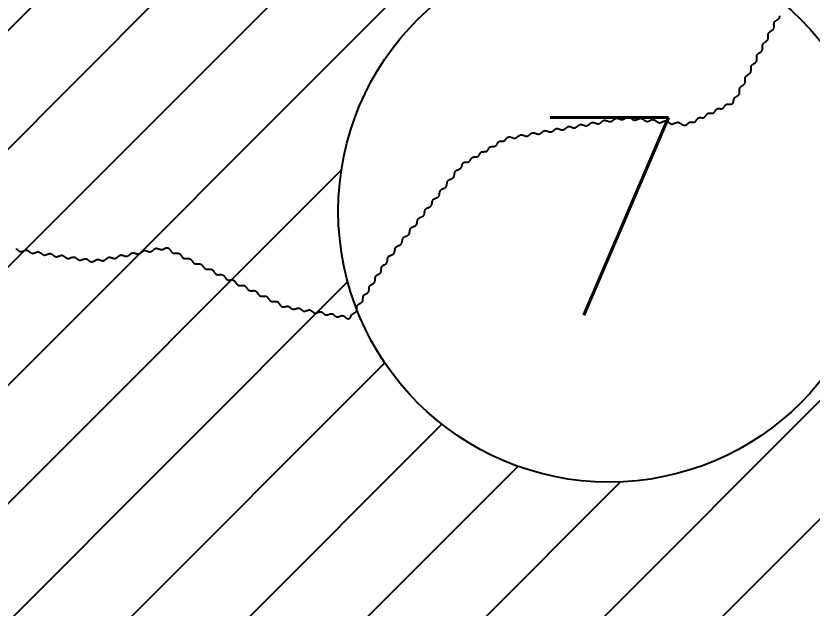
# Model space of a CAD drawing. Header units: metres. Extents: x 511708 to 512549, y 196282 to 196876.
# Drawn here: x 512397.72 to 512409.69, y 196499.74 to 196508.64 of the extents above; entities that cross this region are included whole.
import ezdxf
from ezdxf.enums import TextEntityAlignment as Align

# ---------------------------------------------------------------- set-up
doc = ezdxf.new("R2010")
doc.units = ezdxf.units.M
doc.header["$MEASUREMENT"] = 0
doc.layers.get('0').update_dxf_attribs({"linetype": 'CONTINUOUS'})
doc.styles.get("Standard").update_dxf_attribs({"font": 'Simplex.shx'})

msp = doc.modelspace()

# ---------------------------------------------------------------- hatches: boundary and pattern name
at = {"ltscale": 30}
h = msp.add_hatch(dxfattribs=at)
h.set_pattern_fill('LINE', color=2, scale=0.396, angle=45, style=0)
h.set_pattern_definition([(45, (510635.8625, 194380.4005), (-0.88904536, 0.88904536), [])])
edge = h.paths.add_edge_path(flags=16)
edge.add_arc((512406.643, 196505.707), 4.076, 0, 360)
h.paths.add_polyline_path([(512395.492, 196515.67), (512417.794, 196515.67), (512417.794, 196495.743), (512395.492, 196495.743)])

# ---------------------------------------------------------------- linework, layer by layer
at = {"color": 42, "lineweight": -3, "ltscale": 30}
msp.add_lwpolyline([(512397.714, 196505.142), (512397.719, 196505.139), (512397.724, 196505.136), (512397.729, 196505.133), (512397.735, 196505.129), (512397.74, 196505.125), (512397.745, 196505.121), (512397.75, 196505.117), (512397.755, 196505.113), (512397.76, 196505.11), (512397.765, 196505.106), (512397.771, 196505.103), (512397.776, 196505.101), (512397.781, 196505.099), (512397.787, 196505.098), (512397.792, 196505.097), (512397.798, 196505.097), (512397.804, 196505.098), (512397.81, 196505.1), (512397.816, 196505.102), (512397.822, 196505.104), (512397.828, 196505.106), (512397.834, 196505.108), (512397.84, 196505.111), (512397.846, 196505.113), (512397.852, 196505.115), (512397.857, 196505.117), (512397.863, 196505.118), (512397.869, 196505.119), (512397.875, 196505.119), (512397.88, 196505.119), (512397.886, 196505.118), (512397.891, 196505.116), (512397.897, 196505.113), (512397.902, 196505.11), (512397.907, 196505.107), (512397.912, 196505.103), (512397.917, 196505.099), (512397.922, 196505.095), (512397.927, 196505.091), (512397.932, 196505.088), (512397.938, 196505.084), (512397.943, 196505.08), (512397.948, 196505.077), (512397.953, 196505.075), (512397.959, 196505.073), (512397.964, 196505.072), (512397.97, 196505.071), (512397.975, 196505.072), (512397.981, 196505.073), (512397.987, 196505.074), (512397.993, 196505.076), (512397.999, 196505.078), (512398.005, 196505.08), (512398.011, 196505.083), (512398.017, 196505.085), (512398.023, 196505.087), (512398.029, 196505.089), (512398.035, 196505.091), (512398.041, 196505.092), (512398.047, 196505.093), (512398.052, 196505.094), (512398.058, 196505.093), (512398.063, 196505.092), (512398.069, 196505.09), (512398.074, 196505.088), (512398.079, 196505.085), (512398.084, 196505.081), (512398.09, 196505.078), (512398.095, 196505.074), (512398.1, 196505.07), (512398.105, 196505.066), (512398.11, 196505.062), (512398.115, 196505.058), (512398.12, 196505.055), (512398.125, 196505.052), (512398.131, 196505.049), (512398.136, 196505.047), (512398.142, 196505.046), (512398.147, 196505.046), (512398.153, 196505.046), (512398.159, 196505.047), (512398.165, 196505.048), (512398.171, 196505.05), (512398.177, 196505.052), (512398.182, 196505.054), (512398.189, 196505.057), (512398.195, 196505.059), (512398.201, 196505.061), (512398.206, 196505.064), (512398.212, 196505.065), (512398.218, 196505.067), (512398.224, 196505.068), (512398.23, 196505.068), (512398.235, 196505.067), (512398.241, 196505.066), (512398.246, 196505.064), (512398.252, 196505.062), (512398.257, 196505.059), (512398.262, 196505.056), (512398.267, 196505.052), (512398.272, 196505.048), (512398.277, 196505.044), (512398.282, 196505.04), (512398.287, 196505.036), (512398.293, 196505.032), (512398.298, 196505.029), (512398.303, 196505.026), (512398.308, 196505.024), (512398.314, 196505.022), (512398.319, 196505.02), (512398.325, 196505.02), (512398.33, 196505.02), (512398.336, 196505.021), (512398.342, 196505.023), (512398.348, 196505.024), (512398.354, 196505.026), (512398.36, 196505.029), (512398.366, 196505.031), (512398.372, 196505.033), (512398.378, 196505.036), (512398.384, 196505.038), (512398.39, 196505.04), (512398.396, 196505.041), (512398.402, 196505.042), (512398.407, 196505.042), (512398.413, 196505.042), (512398.418, 196505.041), (512398.424, 196505.039), (512398.429, 196505.036), (512398.434, 196505.033), (512398.439, 196505.03), (512398.445, 196505.026), (512398.45, 196505.022), (512398.455, 196505.018), (512398.46, 196505.014), (512398.465, 196505.01), (512398.47, 196505.007), (512398.475, 196505.003), (512398.48, 196505), (512398.486, 196504.998), (512398.491, 196504.996), (512398.497, 196504.995), (512398.502, 196504.994), (512398.508, 196504.995), (512398.514, 196504.995), (512398.52, 196504.997), (512398.525, 196504.999), (512398.531, 196505.001), (512398.537, 196505.003), (512398.543, 196505.005), (512398.549, 196505.008), (512398.555, 196505.01), (512398.561, 196505.012), (512398.567, 196505.014), (512398.573, 196505.015), (512398.579, 196505.016), (512398.585, 196505.016), (512398.59, 196505.016), (512398.596, 196505.015), (512398.601, 196505.013), (512398.606, 196505.01), (512398.612, 196505.007), (512398.617, 196505.004), (512398.622, 196505), (512398.627, 196504.996), (512398.632, 196504.992), (512398.637, 196504.989), (512398.642, 196504.985), (512398.648, 196504.981), (512398.653, 196504.978), (512398.658, 196504.975), (512398.663, 196504.972), (512398.669, 196504.97), (512398.674, 196504.969), (512398.68, 196504.969), (512398.685, 196504.969), (512398.691, 196504.97), (512398.697, 196504.971), (512398.703, 196504.973), (512398.709, 196504.975), (512398.715, 196504.977), (512398.721, 196504.98), (512398.727, 196504.982), (512398.733, 196504.984), (512398.739, 196504.986), (512398.745, 196504.988), (512398.751, 196504.99), (512398.756, 196504.99), (512398.762, 196504.991), (512398.768, 196504.99), (512398.773, 196504.989), (512398.779, 196504.987), (512398.784, 196504.985), (512398.789, 196504.982), (512398.794, 196504.978), (512398.799, 196504.975), (512398.805, 196504.971), (512398.81, 196504.967), (512398.815, 196504.963), (512398.82, 196504.959), (512398.825, 196504.955), (512398.83, 196504.952), (512398.835, 196504.949), (512398.841, 196504.946), (512398.846, 196504.944), (512398.852, 196504.943), (512398.857, 196504.943), (512398.863, 196504.943), (512398.869, 196504.944), (512398.874, 196504.946), (512398.88, 196504.948), (512398.886, 196504.95), (512398.891, 196504.953), (512398.897, 196504.956), (512398.902, 196504.96), (512398.908, 196504.963), (512398.913, 196504.967), (512398.918, 196504.97), (512398.923, 196504.973), (512398.929, 196504.976), (512398.934, 196504.978), (512398.939, 196504.979), (512398.945, 196504.98), (512398.951, 196504.98), (512398.957, 196504.979), (512398.963, 196504.978), (512398.969, 196504.977), (512398.975, 196504.975), (512398.981, 196504.973), (512398.987, 196504.971), (512398.993, 196504.968), (512398.999, 196504.966), (512399.005, 196504.965), (512399.011, 196504.963), (512399.017, 196504.962), (512399.023, 196504.961), (512399.029, 196504.961), (512399.034, 196504.962), (512399.04, 196504.963), (512399.045, 196504.965), (512399.05, 196504.968), (512399.055, 196504.971), (512399.061, 196504.975), (512399.066, 196504.979), (512399.07, 196504.983), (512399.075, 196504.987), (512399.08, 196504.991), (512399.085, 196504.996), (512399.09, 196505), (512399.095, 196505.003), (512399.1, 196505.006), (512399.106, 196505.009), (512399.111, 196505.011), (512399.116, 196505.013), (512399.122, 196505.013), (512399.128, 196505.013), (512399.134, 196505.013), (512399.14, 196505.011), (512399.146, 196505.01), (512399.152, 196505.008), (512399.158, 196505.006), (512399.164, 196505.004), (512399.17, 196505.002), (512399.176, 196505), (512399.182, 196504.998), (512399.188, 196504.996), (512399.194, 196504.995), (512399.2, 196504.995), (512399.206, 196504.995), (512399.211, 196504.995), (512399.217, 196504.997), (512399.222, 196504.999), (512399.227, 196505.001), (512399.232, 196505.005), (512399.238, 196505.008), (512399.243, 196505.012), (512399.247, 196505.016), (512399.252, 196505.021), (512399.257, 196505.025), (512399.262, 196505.029), (512399.267, 196505.033), (512399.272, 196505.036), (512399.277, 196505.04), (512399.283, 196505.042), (512399.288, 196505.045), (512399.293, 196505.046), (512399.299, 196505.047), (512399.305, 196505.047), (512399.311, 196505.046), (512399.317, 196505.045), (512399.323, 196505.043), (512399.329, 196505.041), (512399.335, 196505.039), (512399.341, 196505.037), (512399.347, 196505.035), (512399.353, 196505.033), (512399.359, 196505.031), (512399.365, 196505.03), (512399.371, 196505.029), (512399.377, 196505.028), (512399.383, 196505.028), (512399.388, 196505.029), (512399.394, 196505.03), (512399.399, 196505.032), (512399.404, 196505.035), (512399.409, 196505.038), (512399.415, 196505.042), (512399.42, 196505.046), (512399.424, 196505.05), (512399.429, 196505.054), (512399.434, 196505.058), (512399.439, 196505.062), (512399.444, 196505.066), (512399.449, 196505.07), (512399.454, 196505.073), (512399.46, 196505.076), (512399.465, 196505.078), (512399.47, 196505.079), (512399.476, 196505.08), (512399.482, 196505.08), (512399.488, 196505.079), (512399.494, 196505.078), (512399.5, 196505.077), (512399.506, 196505.075), (512399.512, 196505.073), (512399.518, 196505.071), (512399.524, 196505.068), (512399.53, 196505.066), (512399.536, 196505.065), (512399.542, 196505.063), (512399.548, 196505.062), (512399.554, 196505.061), (512399.56, 196505.061), (512399.565, 196505.062), (512399.571, 196505.063), (512399.576, 196505.065), (512399.581, 196505.068), (512399.586, 196505.071), (512399.592, 196505.075), (512399.597, 196505.079), (512399.601, 196505.083), (512399.606, 196505.087), (512399.611, 196505.092), (512399.616, 196505.096), (512399.621, 196505.1), (512399.626, 196505.103), (512399.631, 196505.106), (512399.637, 196505.109), (512399.642, 196505.111), (512399.647, 196505.113), (512399.653, 196505.113), (512399.659, 196505.113), (512399.665, 196505.113), (512399.671, 196505.112), (512399.677, 196505.11), (512399.683, 196505.108), (512399.689, 196505.106), (512399.695, 196505.104), (512399.701, 196505.102), (512399.707, 196505.1), (512399.713, 196505.098), (512399.719, 196505.096), (512399.725, 196505.095), (512399.731, 196505.095), (512399.737, 196505.095), (512399.742, 196505.095), (512399.748, 196505.097), (512399.753, 196505.099), (512399.758, 196505.102), (512399.763, 196505.105), (512399.769, 196505.108), (512399.774, 196505.112), (512399.778, 196505.116), (512399.783, 196505.121), (512399.788, 196505.125), (512399.793, 196505.129), (512399.798, 196505.133), (512399.803, 196505.137), (512399.808, 196505.14), (512399.814, 196505.142), (512399.819, 196505.145), (512399.824, 196505.146), (512399.83, 196505.147), (512399.836, 196505.147), (512399.842, 196505.146), (512399.848, 196505.145), (512399.854, 196505.143), (512399.86, 196505.141), (512399.866, 196505.139), (512399.872, 196505.137), (512399.878, 196505.135), (512399.884, 196505.133), (512399.89, 196505.131), (512399.896, 196505.13), (512399.902, 196505.129), (512399.908, 196505.128), (512399.914, 196505.128), (512399.919, 196505.129), (512399.925, 196505.13), (512399.93, 196505.132), (512399.935, 196505.135), (512399.941, 196505.137), (512399.946, 196505.14), (512399.951, 196505.144), (512399.957, 196505.146), (512399.963, 196505.149), (512399.968, 196505.151), (512399.974, 196505.153), (512399.98, 196505.154), (512399.987, 196505.154), (512399.992, 196505.154), (512399.998, 196505.153), (512400.004, 196505.152), (512400.009, 196505.15), (512400.014, 196505.147), (512400.019, 196505.143), (512400.023, 196505.139), (512400.027, 196505.135), (512400.031, 196505.13), (512400.035, 196505.125), (512400.039, 196505.119), (512400.042, 196505.114), (512400.046, 196505.108), (512400.05, 196505.103), (512400.054, 196505.098), (512400.058, 196505.093), (512400.062, 196505.088), (512400.066, 196505.084), (512400.071, 196505.081), (512400.076, 196505.078), (512400.081, 196505.076), (512400.087, 196505.074), (512400.093, 196505.073), (512400.099, 196505.073), (512400.105, 196505.072), (512400.111, 196505.073), (512400.118, 196505.073), (512400.125, 196505.073), (512400.131, 196505.074), (512400.138, 196505.074), (512400.144, 196505.074), (512400.15, 196505.074), (512400.156, 196505.074), (512400.162, 196505.073), (512400.168, 196505.071), (512400.173, 196505.069), (512400.178, 196505.066), (512400.183, 196505.063), (512400.187, 196505.059), (512400.191, 196505.054), (512400.195, 196505.049), (512400.199, 196505.044), (512400.203, 196505.039), (512400.207, 196505.033), (512400.21, 196505.028), (512400.214, 196505.022), (512400.218, 196505.017), (512400.222, 196505.012), (512400.226, 196505.008), (512400.23, 196505.003), (512400.235, 196505), (512400.24, 196504.997), (512400.245, 196504.995), (512400.251, 196504.993), (512400.257, 196504.992), (512400.263, 196504.992), (512400.269, 196504.992), (512400.276, 196504.992), (512400.282, 196504.992), (512400.289, 196504.993), (512400.295, 196504.993), (512400.302, 196504.994), (512400.308, 196504.994), (512400.314, 196504.994), (512400.321, 196504.993), (512400.327, 196504.992), (512400.332, 196504.991), (512400.337, 196504.988), (512400.342, 196504.986), (512400.347, 196504.982), (512400.351, 196504.978), (512400.356, 196504.973), (512400.359, 196504.968), (512400.363, 196504.963), (512400.367, 196504.958), (512400.371, 196504.952), (512400.374, 196504.947), (512400.378, 196504.942), (512400.382, 196504.936), (512400.386, 196504.931), (512400.39, 196504.927), (512400.394, 196504.923), (512400.399, 196504.919), (512400.404, 196504.916), (512400.409, 196504.914), (512400.415, 196504.913), (512400.421, 196504.912), (512400.427, 196504.911), (512400.433, 196504.911), (512400.44, 196504.911), (512400.446, 196504.912), (512400.453, 196504.912), (512400.459, 196504.913), (512400.466, 196504.913), (512400.472, 196504.913), (512400.479, 196504.913), (512400.485, 196504.912), (512400.491, 196504.911), (512400.496, 196504.91), (512400.502, 196504.908), (512400.506, 196504.905), (512400.511, 196504.901), (512400.515, 196504.897), (512400.52, 196504.893), (512400.524, 196504.888), (512400.527, 196504.883), (512400.531, 196504.877), (512400.535, 196504.872), (512400.538, 196504.866), (512400.542, 196504.861), (512400.546, 196504.856), (512400.55, 196504.851), (512400.554, 196504.846), (512400.558, 196504.842), (512400.563, 196504.839), (512400.568, 196504.836), (512400.573, 196504.834), (512400.579, 196504.832), (512400.585, 196504.831), (512400.591, 196504.831), (512400.597, 196504.831), (512400.604, 196504.831), (512400.61, 196504.831), (512400.617, 196504.832), (512400.623, 196504.832), (512400.63, 196504.832), (512400.636, 196504.832), (512400.643, 196504.832), (512400.649, 196504.832), (512400.655, 196504.831), (512400.66, 196504.829), (512400.666, 196504.827), (512400.671, 196504.824), (512400.675, 196504.821), (512400.68, 196504.817), (512400.684, 196504.812), (512400.688, 196504.807), (512400.692, 196504.802), (512400.695, 196504.797), (512400.699, 196504.791), (512400.703, 196504.786), (512400.706, 196504.78), (512400.71, 196504.775), (512400.714, 196504.77), (512400.718, 196504.766), (512400.723, 196504.762), (512400.727, 196504.758), (512400.732, 196504.755), (512400.738, 196504.753), (512400.743, 196504.752), (512400.749, 196504.751), (512400.755, 196504.75), (512400.761, 196504.75), (512400.768, 196504.75), (512400.774, 196504.75), (512400.781, 196504.751), (512400.788, 196504.751), (512400.794, 196504.752), (512400.801, 196504.752), (512400.807, 196504.752), (512400.813, 196504.751), (512400.819, 196504.75), (512400.824, 196504.749), (512400.83, 196504.747), (512400.835, 196504.744), (512400.839, 196504.74), (512400.844, 196504.736), (512400.848, 196504.732), (512400.852, 196504.727), (512400.856, 196504.721), (512400.859, 196504.716), (512400.863, 196504.711), (512400.867, 196504.705), (512400.87, 196504.7), (512400.874, 196504.695), (512400.878, 196504.69), (512400.882, 196504.685), (512400.887, 196504.681), (512400.891, 196504.678), (512400.896, 196504.675), (512400.902, 196504.672), (512400.907, 196504.671), (512400.913, 196504.67), (512400.919, 196504.669), (512400.926, 196504.669), (512400.932, 196504.67), (512400.939, 196504.67), (512400.945, 196504.67), (512400.952, 196504.671), (512400.958, 196504.671), (512400.965, 196504.671), (512400.971, 196504.671), (512400.977, 196504.671), (512400.983, 196504.67), (512400.989, 196504.668), (512400.994, 196504.666), (512400.999, 196504.663), (512401.003, 196504.66), (512401.008, 196504.655), (512401.012, 196504.651), (512401.016, 196504.646), (512401.02, 196504.641), (512401.023, 196504.635), (512401.027, 196504.63), (512401.031, 196504.624), (512401.035, 196504.619), (512401.038, 196504.614), (512401.042, 196504.609), (512401.046, 196504.604), (512401.051, 196504.6), (512401.055, 196504.597), (512401.06, 196504.594), (512401.066, 196504.592), (512401.071, 196504.59), (512401.077, 196504.589), (512401.083, 196504.589), (512401.09, 196504.589), (512401.096, 196504.589), (512401.103, 196504.589), (512401.109, 196504.59), (512401.116, 196504.59), (512401.122, 196504.59), (512401.129, 196504.591), (512401.135, 196504.59), (512401.141, 196504.59), (512401.147, 196504.589), (512401.153, 196504.587), (512401.158, 196504.585), (512401.163, 196504.582), (512401.168, 196504.579), (512401.172, 196504.575), (512401.176, 196504.57), (512401.18, 196504.565), (512401.184, 196504.56), (512401.188, 196504.555), (512401.191, 196504.549), (512401.195, 196504.544), (512401.199, 196504.539), (512401.203, 196504.533), (512401.206, 196504.528), (512401.211, 196504.524), (512401.215, 196504.52), (512401.22, 196504.516), (512401.225, 196504.513), (512401.23, 196504.511), (512401.235, 196504.51), (512401.241, 196504.509), (512401.247, 196504.508), (512401.254, 196504.508), (512401.26, 196504.508), (512401.267, 196504.509), (512401.273, 196504.509), (512401.28, 196504.509), (512401.286, 196504.51), (512401.293, 196504.51), (512401.299, 196504.51), (512401.305, 196504.509), (512401.311, 196504.508), (512401.317, 196504.507), (512401.322, 196504.505), (512401.327, 196504.502), (512401.332, 196504.498), (512401.336, 196504.494), (512401.34, 196504.49), (512401.344, 196504.485), (512401.348, 196504.48), (512401.352, 196504.474), (512401.355, 196504.469), (512401.359, 196504.463), (512401.363, 196504.458), (512401.367, 196504.453), (512401.371, 196504.448), (512401.375, 196504.443), (512401.379, 196504.439), (512401.384, 196504.436), (512401.389, 196504.433), (512401.394, 196504.431), (512401.4, 196504.429), (512401.405, 196504.428), (512401.412, 196504.428), (512401.418, 196504.428), (512401.424, 196504.428), (512401.431, 196504.428), (512401.437, 196504.428), (512401.444, 196504.429), (512401.451, 196504.429), (512401.457, 196504.429), (512401.463, 196504.429), (512401.469, 196504.429), (512401.475, 196504.428), (512401.481, 196504.426), (512401.486, 196504.424), (512401.491, 196504.421), (512401.496, 196504.418), (512401.5, 196504.414), (512401.504, 196504.409), (512401.508, 196504.404), (512401.512, 196504.399), (512401.516, 196504.394), (512401.52, 196504.388), (512401.523, 196504.383), (512401.527, 196504.377), (512401.531, 196504.372), (512401.535, 196504.367), (512401.539, 196504.363), (512401.543, 196504.359), (512401.548, 196504.355), (512401.553, 196504.352), (512401.558, 196504.35), (512401.564, 196504.348), (512401.57, 196504.348), (512401.576, 196504.347), (512401.582, 196504.347), (512401.588, 196504.347), (512401.595, 196504.347), (512401.602, 196504.348), (512401.608, 196504.348), (512401.615, 196504.349), (512401.621, 196504.349), (512401.627, 196504.349), (512401.634, 196504.348), (512401.639, 196504.347), (512401.645, 196504.346), (512401.65, 196504.343), (512401.655, 196504.341), (512401.66, 196504.337), (512401.664, 196504.333), (512401.668, 196504.328), (512401.672, 196504.324), (512401.676, 196504.318), (512401.68, 196504.313), (512401.684, 196504.307), (512401.687, 196504.302), (512401.691, 196504.297), (512401.695, 196504.291), (512401.699, 196504.287), (512401.703, 196504.282), (512401.707, 196504.278), (512401.712, 196504.274), (512401.717, 196504.272), (512401.722, 196504.269), (512401.728, 196504.268), (512401.734, 196504.267), (512401.74, 196504.267), (512401.746, 196504.267), (512401.752, 196504.267), (512401.758, 196504.268), (512401.764, 196504.269), (512401.771, 196504.271), (512401.776, 196504.272), (512401.782, 196504.274), (512401.788, 196504.275), (512401.794, 196504.276), (512401.799, 196504.276), (512401.804, 196504.277), (512401.81, 196504.276), (512401.815, 196504.275), (512401.82, 196504.273), (512401.825, 196504.27), (512401.829, 196504.268), (512401.834, 196504.264), (512401.839, 196504.261), (512401.843, 196504.257), (512401.848, 196504.253), (512401.853, 196504.249), (512401.857, 196504.245), (512401.862, 196504.242), (512401.867, 196504.239), (512401.872, 196504.236), (512401.877, 196504.233), (512401.881, 196504.231), (512401.887, 196504.23), (512401.892, 196504.23), (512401.897, 196504.23), (512401.903, 196504.23), (512401.908, 196504.232), (512401.914, 196504.233), (512401.919, 196504.235), (512401.925, 196504.237), (512401.93, 196504.239), (512401.936, 196504.241), (512401.942, 196504.243), (512401.947, 196504.245), (512401.953, 196504.246), (512401.958, 196504.247), (512401.964, 196504.248), (512401.969, 196504.248), (512401.974, 196504.248), (512401.979, 196504.247), (512401.984, 196504.245), (512401.989, 196504.242), (512401.994, 196504.239), (512401.999, 196504.236), (512402.004, 196504.232), (512402.008, 196504.229), (512402.013, 196504.225), (512402.018, 196504.221), (512402.022, 196504.217), (512402.027, 196504.214), (512402.032, 196504.21), (512402.036, 196504.208), (512402.041, 196504.205), (512402.046, 196504.203), (512402.051, 196504.202), (512402.057, 196504.201), (512402.062, 196504.202), (512402.067, 196504.202), (512402.073, 196504.203), (512402.078, 196504.205), (512402.084, 196504.207), (512402.09, 196504.209), (512402.095, 196504.211), (512402.101, 196504.213), (512402.107, 196504.215), (512402.112, 196504.217), (512402.118, 196504.218), (512402.123, 196504.219), (512402.129, 196504.22), (512402.134, 196504.22), (512402.139, 196504.22), (512402.144, 196504.218), (512402.149, 196504.216), (512402.154, 196504.214), (512402.159, 196504.211), (512402.164, 196504.208), (512402.168, 196504.204), (512402.173, 196504.2), (512402.178, 196504.197), (512402.182, 196504.193), (512402.187, 196504.189), (512402.192, 196504.186), (512402.196, 196504.182), (512402.201, 196504.179), (512402.206, 196504.177), (512402.211, 196504.175), (512402.216, 196504.174), (512402.221, 196504.173), (512402.227, 196504.173), (512402.232, 196504.174), (512402.238, 196504.175), (512402.243, 196504.177), (512402.249, 196504.178), (512402.254, 196504.18), (512402.26, 196504.183), (512402.266, 196504.185), (512402.271, 196504.187), (512402.277, 196504.188), (512402.283, 196504.19), (512402.288, 196504.191), (512402.293, 196504.192), (512402.299, 196504.192), (512402.304, 196504.191), (512402.309, 196504.19), (512402.314, 196504.188), (512402.319, 196504.186), (512402.324, 196504.183), (512402.329, 196504.18), (512402.333, 196504.176), (512402.338, 196504.172), (512402.343, 196504.168), (512402.347, 196504.165), (512402.352, 196504.161), (512402.357, 196504.157), (512402.361, 196504.154), (512402.366, 196504.151), (512402.371, 196504.149), (512402.376, 196504.147), (512402.381, 196504.146), (512402.386, 196504.145), (512402.392, 196504.145), (512402.397, 196504.146), (512402.402, 196504.147), (512402.408, 196504.148), (512402.414, 196504.15), (512402.419, 196504.152), (512402.425, 196504.154), (512402.431, 196504.156), (512402.436, 196504.158), (512402.442, 196504.16), (512402.447, 196504.162), (512402.453, 196504.163), (512402.458, 196504.164), (512402.464, 196504.164), (512402.469, 196504.163), (512402.474, 196504.162), (512402.479, 196504.16), (512402.484, 196504.158), (512402.489, 196504.155), (512402.493, 196504.151), (512402.498, 196504.148), (512402.503, 196504.144), (512402.507, 196504.14), (512402.512, 196504.136), (512402.517, 196504.133), (512402.521, 196504.129), (512402.526, 196504.126), (512402.531, 196504.123), (512402.536, 196504.12), (512402.541, 196504.119), (512402.546, 196504.117), (512402.551, 196504.117), (512402.556, 196504.117), (512402.562, 196504.118), (512402.567, 196504.119), (512402.573, 196504.12), (512402.578, 196504.122), (512402.584, 196504.124), (512402.59, 196504.126), (512402.595, 196504.128), (512402.601, 196504.13), (512402.607, 196504.132), (512402.612, 196504.134), (512402.618, 196504.135), (512402.623, 196504.135), (512402.628, 196504.135), (512402.634, 196504.135), (512402.639, 196504.134), (512402.644, 196504.132), (512402.649, 196504.129), (512402.653, 196504.126), (512402.658, 196504.123), (512402.663, 196504.12), (512402.667, 196504.116), (512402.672, 196504.112), (512402.677, 196504.108), (512402.681, 196504.104), (512402.686, 196504.101), (512402.691, 196504.098), (512402.696, 196504.095), (512402.701, 196504.092), (512402.706, 196504.09), (512402.711, 196504.089), (512402.716, 196504.089), (512402.721, 196504.089), (512402.726, 196504.09), (512402.731, 196504.091), (512402.736, 196504.093), (512402.74, 196504.096), (512402.744, 196504.1), (512402.747, 196504.103), (512402.75, 196504.108), (512402.752, 196504.113), (512402.754, 196504.118), (512402.755, 196504.123), (512402.757, 196504.128), (512402.759, 196504.133), (512402.761, 196504.138), (512402.763, 196504.143), (512402.767, 196504.148), (512402.77, 196504.152), (512402.775, 196504.155), (512402.779, 196504.159), (512402.784, 196504.162), (512402.79, 196504.165), (512402.795, 196504.168), (512402.8, 196504.171), (512402.806, 196504.174), (512402.811, 196504.177), (512402.817, 196504.18), (512402.822, 196504.183), (512402.826, 196504.186), (512402.83, 196504.19), (512402.834, 196504.194), (512402.837, 196504.198), (512402.84, 196504.203), (512402.842, 196504.208), (512402.843, 196504.214), (512402.845, 196504.219), (512402.845, 196504.225), (512402.846, 196504.231), (512402.846, 196504.237), (512402.846, 196504.244), (512402.847, 196504.25), (512402.847, 196504.256), (512402.847, 196504.262), (512402.848, 196504.268), (512402.849, 196504.274), (512402.851, 196504.279), (512402.853, 196504.284), (512402.855, 196504.289), (512402.858, 196504.293), (512402.862, 196504.297), (512402.866, 196504.301), (512402.871, 196504.304), (512402.876, 196504.308), (512402.881, 196504.311), (512402.887, 196504.314), (512402.892, 196504.317), (512402.898, 196504.319), (512402.903, 196504.322), (512402.908, 196504.325), (512402.913, 196504.329), (512402.918, 196504.332), (512402.922, 196504.336), (512402.926, 196504.34), (512402.929, 196504.344), (512402.932, 196504.349), (512402.934, 196504.354), (512402.935, 196504.359), (512402.936, 196504.365), (512402.937, 196504.371), (512402.938, 196504.377), (512402.938, 196504.383), (512402.938, 196504.389), (512402.938, 196504.396), (512402.939, 196504.402), (512402.939, 196504.408), (512402.94, 196504.414), (512402.941, 196504.419), (512402.943, 196504.425), (512402.945, 196504.43), (512402.947, 196504.435), (512402.95, 196504.439), (512402.954, 196504.443), (512402.958, 196504.447), (512402.963, 196504.45), (512402.968, 196504.453), (512402.973, 196504.456), (512402.979, 196504.459), (512402.984, 196504.462), (512402.99, 196504.465), (512402.995, 196504.468), (512403, 196504.471), (512403.005, 196504.474), (512403.01, 196504.478), (512403.014, 196504.482), (512403.018, 196504.486), (512403.021, 196504.49), (512403.024, 196504.495), (512403.026, 196504.5), (512403.027, 196504.505), (512403.028, 196504.511), (512403.029, 196504.517), (512403.029, 196504.523), (512403.03, 196504.529), (512403.03, 196504.535), (512403.03, 196504.541), (512403.031, 196504.548), (512403.031, 196504.554), (512403.032, 196504.559), (512403.033, 196504.565), (512403.034, 196504.571), (512403.036, 196504.576), (512403.039, 196504.58), (512403.042, 196504.585), (512403.046, 196504.589), (512403.05, 196504.592), (512403.055, 196504.596), (512403.06, 196504.599), (512403.065, 196504.602), (512403.07, 196504.605), (512403.076, 196504.608), (512403.081, 196504.611), (512403.087, 196504.614), (512403.092, 196504.617), (512403.097, 196504.62), (512403.102, 196504.624), (512403.106, 196504.627), (512403.11, 196504.631), (512403.113, 196504.636), (512403.115, 196504.64), (512403.117, 196504.646), (512403.119, 196504.651), (512403.12, 196504.657), (512403.121, 196504.663), (512403.121, 196504.669), (512403.122, 196504.675), (512403.122, 196504.681), (512403.122, 196504.687), (512403.122, 196504.693), (512403.123, 196504.699), (512403.124, 196504.705), (512403.125, 196504.711), (512403.126, 196504.716), (512403.128, 196504.721), (512403.131, 196504.726), (512403.134, 196504.731), (512403.138, 196504.735), (512403.142, 196504.738), (512403.147, 196504.742), (512403.152, 196504.745), (512403.157, 196504.748), (512403.162, 196504.751), (512403.168, 196504.754), (512403.173, 196504.757), (512403.179, 196504.76), (512403.184, 196504.763), (512403.189, 196504.766), (512403.194, 196504.769), (512403.198, 196504.773), (512403.202, 196504.777), (512403.205, 196504.781), (512403.207, 196504.786), (512403.209, 196504.791), (512403.211, 196504.797), (512403.212, 196504.802), (512403.213, 196504.808), (512403.213, 196504.814), (512403.213, 196504.82), (512403.214, 196504.827), (512403.214, 196504.833), (512403.214, 196504.839), (512403.215, 196504.845), (512403.215, 196504.851), (512403.217, 196504.857), (512403.218, 196504.862), (512403.22, 196504.867), (512403.223, 196504.872), (512403.226, 196504.876), (512403.23, 196504.88), (512403.234, 196504.884), (512403.238, 196504.887), (512403.243, 196504.891), (512403.249, 196504.894), (512403.254, 196504.897), (512403.26, 196504.9), (512403.265, 196504.902), (512403.27, 196504.905), (512403.276, 196504.908), (512403.281, 196504.912), (512403.285, 196504.915), (512403.29, 196504.919), (512403.293, 196504.923), (512403.297, 196504.927), (512403.299, 196504.932), (512403.301, 196504.937), (512403.303, 196504.942), (512403.304, 196504.948), (512403.305, 196504.954), (512403.305, 196504.96), (512403.306, 196504.966), (512403.306, 196504.973), (512403.307, 196504.979), (512403.308, 196504.985), (512403.309, 196504.992), (512403.31, 196504.998), (512403.312, 196505.004), (512403.314, 196505.009), (512403.317, 196505.014), (512403.32, 196505.019), (512403.324, 196505.023), (512403.328, 196505.027), (512403.333, 196505.03), (512403.338, 196505.033), (512403.344, 196505.036), (512403.349, 196505.039), (512403.355, 196505.041), (512403.362, 196505.044), (512403.368, 196505.046), (512403.374, 196505.049), (512403.379, 196505.052), (512403.385, 196505.054), (512403.39, 196505.057), (512403.395, 196505.061), (512403.4, 196505.065), (512403.403, 196505.069), (512403.407, 196505.074), (512403.409, 196505.079), (512403.411, 196505.084), (512403.413, 196505.09), (512403.414, 196505.096), (512403.416, 196505.103), (512403.417, 196505.109), (512403.418, 196505.115), (512403.419, 196505.122), (512403.42, 196505.128), (512403.421, 196505.135), (512403.422, 196505.141), (512403.424, 196505.147), (512403.426, 196505.152), (512403.429, 196505.157), (512403.432, 196505.162), (512403.436, 196505.166), (512403.44, 196505.17), (512403.445, 196505.173), (512403.45, 196505.176), (512403.456, 196505.179), (512403.462, 196505.182), (512403.468, 196505.184), (512403.474, 196505.187), (512403.48, 196505.189), (512403.486, 196505.192), (512403.492, 196505.195), (512403.497, 196505.197), (512403.502, 196505.2), (512403.507, 196505.204), (512403.512, 196505.208), (512403.515, 196505.212), (512403.519, 196505.217), (512403.521, 196505.222), (512403.523, 196505.227), (512403.525, 196505.233), (512403.527, 196505.239), (512403.528, 196505.245), (512403.529, 196505.252), (512403.53, 196505.258), (512403.531, 196505.265), (512403.532, 196505.271), (512403.533, 196505.278), (512403.534, 196505.284), (512403.536, 196505.29), (512403.538, 196505.295), (512403.541, 196505.3), (512403.544, 196505.305), (512403.548, 196505.309), (512403.552, 196505.313), (512403.557, 196505.316), (512403.562, 196505.319), (512403.568, 196505.322), (512403.574, 196505.325), (512403.58, 196505.327), (512403.586, 196505.33), (512403.592, 196505.332), (512403.598, 196505.335), (512403.604, 196505.337), (512403.609, 196505.34), (512403.615, 196505.343), (512403.619, 196505.347), (512403.624, 196505.351), (512403.628, 196505.355), (512403.631, 196505.36), (512403.633, 196505.365), (512403.636, 196505.37), (512403.637, 196505.376), (512403.639, 196505.382), (512403.64, 196505.388), (512403.641, 196505.395), (512403.642, 196505.401), (512403.643, 196505.408), (512403.644, 196505.414), (512403.645, 196505.421), (512403.646, 196505.427), (512403.648, 196505.432), (512403.65, 196505.438), (512403.653, 196505.443), (512403.656, 196505.448), (512403.66, 196505.452), (512403.664, 196505.456), (512403.669, 196505.459), (512403.675, 196505.462), (512403.68, 196505.465), (512403.686, 196505.468), (512403.692, 196505.47), (512403.698, 196505.473), (512403.704, 196505.475), (512403.71, 196505.478), (512403.716, 196505.48), (512403.721, 196505.483), (512403.727, 196505.486), (512403.732, 196505.49), (512403.736, 196505.494), (512403.74, 196505.498), (512403.743, 196505.502), (512403.746, 196505.508), (512403.748, 196505.513), (512403.75, 196505.519), (512403.751, 196505.525), (512403.752, 196505.531), (512403.753, 196505.538), (512403.754, 196505.544), (512403.755, 196505.551), (512403.756, 196505.557), (512403.757, 196505.563), (512403.759, 196505.57), (512403.76, 196505.575), (512403.763, 196505.581), (512403.765, 196505.586), (512403.768, 196505.591), (512403.772, 196505.595), (512403.777, 196505.599), (512403.781, 196505.602), (512403.787, 196505.605), (512403.792, 196505.608), (512403.798, 196505.611), (512403.804, 196505.613), (512403.81, 196505.616), (512403.816, 196505.618), (512403.822, 196505.621), (512403.828, 196505.623), (512403.834, 196505.626), (512403.839, 196505.629), (512403.844, 196505.633), (512403.848, 196505.637), (512403.852, 196505.641), (512403.855, 196505.645), (512403.858, 196505.651), (512403.86, 196505.656), (512403.862, 196505.662), (512403.863, 196505.668), (512403.864, 196505.674), (512403.865, 196505.681), (512403.866, 196505.687), (512403.867, 196505.694), (512403.868, 196505.7), (512403.869, 196505.706), (512403.871, 196505.713), (512403.873, 196505.718), (512403.875, 196505.724), (512403.877, 196505.729), (512403.88, 196505.734), (512403.884, 196505.738), (512403.889, 196505.742), (512403.894, 196505.745), (512403.899, 196505.748), (512403.904, 196505.751), (512403.91, 196505.754), (512403.916, 196505.756), (512403.922, 196505.759), (512403.928, 196505.761), (512403.934, 196505.764), (512403.94, 196505.766), (512403.946, 196505.769), (512403.951, 196505.772), (512403.956, 196505.776), (512403.96, 196505.779), (512403.964, 196505.784), (512403.967, 196505.788), (512403.97, 196505.794), (512403.972, 196505.799), (512403.974, 196505.805), (512403.975, 196505.811), (512403.976, 196505.817), (512403.977, 196505.824), (512403.978, 196505.83), (512403.979, 196505.837), (512403.98, 196505.843), (512403.981, 196505.849), (512403.983, 196505.856), (512403.985, 196505.861), (512403.987, 196505.867), (512403.989, 196505.872), (512403.993, 196505.877), (512403.996, 196505.881), (512404.001, 196505.885), (512404.006, 196505.888), (512404.011, 196505.891), (512404.017, 196505.894), (512404.022, 196505.897), (512404.028, 196505.899), (512404.034, 196505.902), (512404.041, 196505.904), (512404.046, 196505.907), (512404.052, 196505.909), (512404.058, 196505.912), (512404.063, 196505.915), (512404.068, 196505.919), (512404.072, 196505.922), (512404.076, 196505.927), (512404.079, 196505.931), (512404.082, 196505.937), (512404.084, 196505.942), (512404.086, 196505.948), (512404.087, 196505.954), (512404.089, 196505.96), (512404.09, 196505.967), (512404.091, 196505.973), (512404.091, 196505.98), (512404.092, 196505.986), (512404.094, 196505.992), (512404.095, 196505.998), (512404.097, 196506.004), (512404.099, 196506.01), (512404.102, 196506.015), (512404.105, 196506.02), (512404.109, 196506.024), (512404.113, 196506.028), (512404.118, 196506.031), (512404.123, 196506.034), (512404.129, 196506.037), (512404.135, 196506.04), (512404.141, 196506.042), (512404.147, 196506.045), (512404.153, 196506.047), (512404.159, 196506.05), (512404.164, 196506.052), (512404.17, 196506.055), (512404.175, 196506.058), (512404.18, 196506.062), (512404.185, 196506.065), (512404.188, 196506.07), (512404.192, 196506.074), (512404.194, 196506.079), (512404.196, 196506.085), (512404.198, 196506.091), (512404.2, 196506.097), (512404.201, 196506.103), (512404.202, 196506.11), (512404.203, 196506.116), (512404.204, 196506.123), (512404.205, 196506.129), (512404.206, 196506.135), (512404.207, 196506.141), (512404.209, 196506.147), (512404.211, 196506.153), (512404.214, 196506.158), (512404.217, 196506.163), (512404.221, 196506.167), (512404.225, 196506.171), (512404.23, 196506.174), (512404.235, 196506.177), (512404.241, 196506.18), (512404.247, 196506.183), (512404.253, 196506.185), (512404.259, 196506.188), (512404.265, 196506.19), (512404.271, 196506.193), (512404.277, 196506.195), (512404.282, 196506.198), (512404.287, 196506.201), (512404.292, 196506.205), (512404.297, 196506.208), (512404.301, 196506.213), (512404.304, 196506.217), (512404.306, 196506.222), (512404.308, 196506.228), (512404.31, 196506.234), (512404.312, 196506.24), (512404.313, 196506.246), (512404.314, 196506.253), (512404.315, 196506.259), (512404.316, 196506.266), (512404.317, 196506.272), (512404.318, 196506.278), (512404.319, 196506.284), (512404.321, 196506.29), (512404.323, 196506.296), (512404.326, 196506.301), (512404.329, 196506.306), (512404.333, 196506.31), (512404.337, 196506.314), (512404.342, 196506.317), (512404.347, 196506.32), (512404.353, 196506.323), (512404.359, 196506.326), (512404.365, 196506.328), (512404.371, 196506.331), (512404.377, 196506.333), (512404.383, 196506.336), (512404.389, 196506.338), (512404.394, 196506.341), (512404.4, 196506.344), (512404.404, 196506.348), (512404.409, 196506.351), (512404.413, 196506.356), (512404.416, 196506.36), (512404.419, 196506.365), (512404.421, 196506.371), (512404.423, 196506.377), (512404.424, 196506.382), (512404.426, 196506.388), (512404.428, 196506.394), (512404.429, 196506.4), (512404.431, 196506.405), (512404.433, 196506.411), (512404.436, 196506.416), (512404.439, 196506.42), (512404.442, 196506.425), (512404.445, 196506.429), (512404.449, 196506.432), (512404.453, 196506.435), (512404.457, 196506.437), (512404.461, 196506.438), (512404.466, 196506.44), (512404.472, 196506.44), (512404.477, 196506.441), (512404.482, 196506.441), (512404.488, 196506.442), (512404.493, 196506.442), (512404.499, 196506.442), (512404.504, 196506.442), (512404.51, 196506.442), (512404.515, 196506.443), (512404.52, 196506.444), (512404.525, 196506.445), (512404.53, 196506.446), (512404.534, 196506.449), (512404.538, 196506.451), (512404.542, 196506.455), (512404.545, 196506.458), (512404.548, 196506.462), (512404.551, 196506.467), (512404.554, 196506.471), (512404.557, 196506.476), (512404.56, 196506.481), (512404.562, 196506.486), (512404.565, 196506.491), (512404.568, 196506.495), (512404.571, 196506.5), (512404.574, 196506.504), (512404.578, 196506.508), (512404.581, 196506.511), (512404.585, 196506.514), (512404.59, 196506.516), (512404.594, 196506.517), (512404.599, 196506.519), (512404.604, 196506.519), (512404.61, 196506.52), (512404.615, 196506.52), (512404.621, 196506.52), (512404.626, 196506.521), (512404.632, 196506.521), (512404.637, 196506.521), (512404.643, 196506.521), (512404.648, 196506.522), (512404.653, 196506.522), (512404.658, 196506.524), (512404.663, 196506.525), (512404.667, 196506.528), (512404.671, 196506.53), (512404.675, 196506.534), (512404.678, 196506.537), (512404.681, 196506.541), (512404.684, 196506.546), (512404.687, 196506.55), (512404.69, 196506.555), (512404.693, 196506.56), (512404.695, 196506.565), (512404.698, 196506.57), (512404.701, 196506.574), (512404.704, 196506.579), (512404.707, 196506.583), (512404.71, 196506.587), (512404.714, 196506.59), (512404.718, 196506.593), (512404.722, 196506.595), (512404.727, 196506.596), (512404.732, 196506.598), (512404.737, 196506.598), (512404.742, 196506.599), (512404.748, 196506.599), (512404.753, 196506.599), (512404.759, 196506.6), (512404.764, 196506.6), (512404.77, 196506.6), (512404.775, 196506.6), (512404.781, 196506.601), (512404.786, 196506.601), (512404.791, 196506.603), (512404.795, 196506.604), (512404.8, 196506.607), (512404.804, 196506.609), (512404.807, 196506.613), (512404.811, 196506.616), (512404.814, 196506.62), (512404.817, 196506.625), (512404.82, 196506.629), (512404.823, 196506.634), (512404.825, 196506.639), (512404.828, 196506.644), (512404.831, 196506.649), (512404.834, 196506.653), (512404.837, 196506.658), (512404.84, 196506.662), (512404.843, 196506.666), (512404.847, 196506.669), (512404.851, 196506.672), (512404.855, 196506.674), (512404.86, 196506.675), (512404.865, 196506.677), (512404.87, 196506.677), (512404.875, 196506.678), (512404.881, 196506.678), (512404.886, 196506.678), (512404.892, 196506.679), (512404.897, 196506.679), (512404.903, 196506.679), (512404.908, 196506.679), (512404.914, 196506.68), (512404.919, 196506.68), (512404.924, 196506.682), (512404.928, 196506.683), (512404.933, 196506.686), (512404.936, 196506.688), (512404.94, 196506.692), (512404.944, 196506.695), (512404.947, 196506.699), (512404.95, 196506.704), (512404.953, 196506.708), (512404.955, 196506.713), (512404.958, 196506.718), (512404.961, 196506.723), (512404.964, 196506.728), (512404.966, 196506.732), (512404.969, 196506.737), (512404.973, 196506.741), (512404.976, 196506.745), (512404.98, 196506.748), (512404.984, 196506.751), (512404.988, 196506.753), (512404.993, 196506.754), (512404.998, 196506.756), (512405.003, 196506.756), (512405.008, 196506.757), (512405.013, 196506.757), (512405.019, 196506.757), (512405.025, 196506.758), (512405.03, 196506.758), (512405.036, 196506.758), (512405.041, 196506.758), (512405.046, 196506.759), (512405.051, 196506.759), (512405.056, 196506.761), (512405.061, 196506.762), (512405.065, 196506.765), (512405.069, 196506.767), (512405.073, 196506.771), (512405.077, 196506.774), (512405.08, 196506.778), (512405.083, 196506.783), (512405.087, 196506.787), (512405.09, 196506.792), (512405.094, 196506.796), (512405.098, 196506.801), (512405.102, 196506.805), (512405.107, 196506.809), (512405.112, 196506.813), (512405.117, 196506.816), (512405.122, 196506.819), (512405.127, 196506.821), (512405.133, 196506.822), (512405.138, 196506.823), (512405.144, 196506.823), (512405.15, 196506.822), (512405.156, 196506.821), (512405.162, 196506.819), (512405.168, 196506.817), (512405.174, 196506.815), (512405.181, 196506.813), (512405.187, 196506.81), (512405.193, 196506.808), (512405.199, 196506.806), (512405.205, 196506.805), (512405.211, 196506.803), (512405.217, 196506.803), (512405.223, 196506.802), (512405.228, 196506.803), (512405.234, 196506.804), (512405.239, 196506.806), (512405.245, 196506.809), (512405.25, 196506.812), (512405.255, 196506.816), (512405.26, 196506.82), (512405.265, 196506.824), (512405.27, 196506.828), (512405.275, 196506.832), (512405.28, 196506.836), (512405.286, 196506.84), (512405.291, 196506.844), (512405.296, 196506.847), (512405.301, 196506.85), (512405.307, 196506.852), (512405.312, 196506.853), (512405.318, 196506.854), (512405.324, 196506.854), (512405.33, 196506.853), (512405.336, 196506.852), (512405.342, 196506.85), (512405.348, 196506.848), (512405.354, 196506.846), (512405.36, 196506.844), (512405.366, 196506.841), (512405.372, 196506.839), (512405.378, 196506.837), (512405.384, 196506.836), (512405.39, 196506.834), (512405.396, 196506.834), (512405.402, 196506.833), (512405.408, 196506.834), (512405.413, 196506.835), (512405.419, 196506.837), (512405.424, 196506.84), (512405.429, 196506.843), (512405.435, 196506.847), (512405.44, 196506.851), (512405.445, 196506.855), (512405.45, 196506.859), (512405.455, 196506.863), (512405.46, 196506.867), (512405.465, 196506.871), (512405.47, 196506.875), (512405.475, 196506.878), (512405.481, 196506.881), (512405.486, 196506.883), (512405.492, 196506.884), (512405.497, 196506.885), (512405.503, 196506.885), (512405.509, 196506.884), (512405.515, 196506.883), (512405.521, 196506.881), (512405.527, 196506.879), (512405.533, 196506.877), (512405.539, 196506.875), (512405.546, 196506.872), (512405.552, 196506.87), (512405.558, 196506.868), (512405.564, 196506.867), (512405.57, 196506.865), (512405.576, 196506.865), (512405.582, 196506.865), (512405.587, 196506.865), (512405.593, 196506.866), (512405.598, 196506.869), (512405.604, 196506.871), (512405.609, 196506.874), (512405.614, 196506.878), (512405.619, 196506.882), (512405.624, 196506.886), (512405.629, 196506.89), (512405.634, 196506.894), (512405.639, 196506.898), (512405.644, 196506.902), (512405.649, 196506.906), (512405.655, 196506.909), (512405.66, 196506.912), (512405.665, 196506.914), (512405.671, 196506.915), (512405.677, 196506.916), (512405.682, 196506.916), (512405.688, 196506.915), (512405.694, 196506.914), (512405.7, 196506.912), (512405.707, 196506.91), (512405.713, 196506.908), (512405.719, 196506.906), (512405.725, 196506.903), (512405.731, 196506.901), (512405.737, 196506.899), (512405.743, 196506.898), (512405.749, 196506.896), (512405.755, 196506.896), (512405.761, 196506.896), (512405.767, 196506.896), (512405.772, 196506.897), (512405.778, 196506.9), (512405.783, 196506.902), (512405.788, 196506.905), (512405.793, 196506.909), (512405.798, 196506.913), (512405.803, 196506.917), (512405.809, 196506.921), (512405.814, 196506.925), (512405.819, 196506.929), (512405.824, 196506.933), (512405.829, 196506.937), (512405.834, 196506.94), (512405.839, 196506.943), (512405.845, 196506.945), (512405.85, 196506.946), (512405.856, 196506.947), (512405.862, 196506.947), (512405.868, 196506.946), (512405.874, 196506.945), (512405.88, 196506.943), (512405.886, 196506.941), (512405.892, 196506.939), (512405.898, 196506.937), (512405.904, 196506.934), (512405.911, 196506.932), (512405.917, 196506.93), (512405.923, 196506.929), (512405.929, 196506.927), (512405.935, 196506.927), (512405.94, 196506.927), (512405.946, 196506.927), (512405.952, 196506.929), (512405.957, 196506.931), (512405.962, 196506.933), (512405.968, 196506.936), (512405.973, 196506.94), (512405.978, 196506.944), (512405.983, 196506.948), (512405.988, 196506.952), (512405.993, 196506.956), (512405.998, 196506.96), (512406.003, 196506.964), (512406.008, 196506.968), (512406.014, 196506.971), (512406.019, 196506.974), (512406.024, 196506.976), (512406.03, 196506.977), (512406.035, 196506.978), (512406.041, 196506.978), (512406.047, 196506.977), (512406.053, 196506.976), (512406.059, 196506.974), (512406.065, 196506.972), (512406.071, 196506.97), (512406.078, 196506.968), (512406.084, 196506.965), (512406.09, 196506.963), (512406.096, 196506.961), (512406.102, 196506.96), (512406.108, 196506.958), (512406.114, 196506.958), (512406.12, 196506.958), (512406.125, 196506.958), (512406.131, 196506.96), (512406.136, 196506.962), (512406.142, 196506.964), (512406.147, 196506.967), (512406.152, 196506.971), (512406.157, 196506.975), (512406.162, 196506.979), (512406.167, 196506.983), (512406.172, 196506.987), (512406.177, 196506.992), (512406.183, 196506.995), (512406.188, 196506.999), (512406.193, 196507.002), (512406.198, 196507.005), (512406.204, 196507.007), (512406.209, 196507.008), (512406.215, 196507.009), (512406.221, 196507.009), (512406.227, 196507.008), (512406.233, 196507.007), (512406.239, 196507.005), (512406.245, 196507.003), (512406.251, 196507.001), (512406.257, 196506.999), (512406.263, 196506.996), (512406.269, 196506.994), (512406.275, 196506.992), (512406.282, 196506.991), (512406.288, 196506.99), (512406.293, 196506.989), (512406.299, 196506.989), (512406.305, 196506.989), (512406.31, 196506.991), (512406.316, 196506.993), (512406.321, 196506.995), (512406.326, 196506.999), (512406.332, 196507.002), (512406.337, 196507.006), (512406.342, 196507.01), (512406.347, 196507.014), (512406.352, 196507.018), (512406.357, 196507.023), (512406.362, 196507.026), (512406.367, 196507.03), (512406.372, 196507.033), (512406.378, 196507.036), (512406.383, 196507.038), (512406.389, 196507.039), (512406.394, 196507.04), (512406.4, 196507.04), (512406.406, 196507.039), (512406.412, 196507.038), (512406.418, 196507.036), (512406.424, 196507.034), (512406.43, 196507.032), (512406.436, 196507.03), (512406.443, 196507.028), (512406.449, 196507.025), (512406.455, 196507.023), (512406.461, 196507.022), (512406.467, 196507.021), (512406.473, 196507.02), (512406.479, 196507.02), (512406.484, 196507.02), (512406.49, 196507.022), (512406.495, 196507.024), (512406.501, 196507.026), (512406.506, 196507.03), (512406.511, 196507.033), (512406.516, 196507.037), (512406.521, 196507.041), (512406.526, 196507.045), (512406.531, 196507.049), (512406.536, 196507.054), (512406.541, 196507.057), (512406.547, 196507.061), (512406.552, 196507.064), (512406.557, 196507.067), (512406.562, 196507.069), (512406.568, 196507.07), (512406.574, 196507.071), (512406.58, 196507.071), (512406.585, 196507.07), (512406.591, 196507.069), (512406.597, 196507.067), (512406.604, 196507.065), (512406.61, 196507.063), (512406.616, 196507.061), (512406.622, 196507.059), (512406.628, 196507.056), (512406.634, 196507.054), (512406.64, 196507.053), (512406.646, 196507.052), (512406.652, 196507.051), (512406.658, 196507.051), (512406.664, 196507.051), (512406.669, 196507.053), (512406.675, 196507.055), (512406.68, 196507.057), (512406.685, 196507.061), (512406.69, 196507.064), (512406.695, 196507.068), (512406.701, 196507.072), (512406.706, 196507.076), (512406.711, 196507.081), (512406.716, 196507.085), (512406.721, 196507.088), (512406.726, 196507.092), (512406.731, 196507.095), (512406.736, 196507.098), (512406.742, 196507.1), (512406.747, 196507.101), (512406.753, 196507.102), (512406.759, 196507.102), (512406.765, 196507.101), (512406.771, 196507.1), (512406.777, 196507.098), (512406.783, 196507.096), (512406.789, 196507.094), (512406.795, 196507.092), (512406.801, 196507.09), (512406.808, 196507.087), (512406.814, 196507.085), (512406.82, 196507.084), (512406.826, 196507.083), (512406.832, 196507.082), (512406.837, 196507.082), (512406.843, 196507.082), (512406.849, 196507.084), (512406.854, 196507.086), (512406.859, 196507.088), (512406.865, 196507.091), (512406.87, 196507.095), (512406.876, 196507.098), (512406.881, 196507.102), (512406.886, 196507.105), (512406.892, 196507.109), (512406.898, 196507.112), (512406.904, 196507.115), (512406.91, 196507.117), (512406.916, 196507.119), (512406.922, 196507.12), (512406.928, 196507.121), (512406.934, 196507.12), (512406.939, 196507.119), (512406.945, 196507.118), (512406.951, 196507.115), (512406.956, 196507.112), (512406.962, 196507.109), (512406.967, 196507.105), (512406.973, 196507.101), (512406.978, 196507.097), (512406.984, 196507.094), (512406.989, 196507.09), (512406.995, 196507.086), (512407, 196507.083), (512407.006, 196507.08), (512407.011, 196507.077), (512407.017, 196507.076), (512407.023, 196507.075), (512407.029, 196507.074), (512407.035, 196507.075), (512407.041, 196507.076), (512407.047, 196507.078), (512407.053, 196507.08), (512407.059, 196507.082), (512407.065, 196507.085), (512407.071, 196507.088), (512407.078, 196507.09), (512407.084, 196507.093), (512407.09, 196507.095), (512407.096, 196507.097), (512407.102, 196507.099), (512407.108, 196507.1), (512407.114, 196507.101), (512407.12, 196507.101), (512407.126, 196507.1), (512407.131, 196507.098), (512407.137, 196507.095), (512407.143, 196507.093), (512407.148, 196507.089), (512407.154, 196507.086), (512407.159, 196507.082), (512407.165, 196507.078), (512407.17, 196507.074), (512407.176, 196507.07), (512407.181, 196507.066), (512407.187, 196507.063), (512407.192, 196507.06), (512407.198, 196507.058), (512407.204, 196507.056), (512407.209, 196507.055), (512407.215, 196507.055), (512407.221, 196507.055), (512407.227, 196507.056), (512407.233, 196507.058), (512407.239, 196507.06), (512407.246, 196507.062), (512407.252, 196507.065), (512407.258, 196507.068), (512407.264, 196507.071), (512407.27, 196507.073), (512407.276, 196507.076), (512407.283, 196507.078), (512407.289, 196507.079), (512407.295, 196507.081), (512407.301, 196507.081), (512407.306, 196507.081), (512407.312, 196507.08), (512407.318, 196507.078), (512407.324, 196507.076), (512407.329, 196507.073), (512407.335, 196507.069), (512407.34, 196507.066), (512407.346, 196507.062), (512407.351, 196507.058), (512407.357, 196507.054), (512407.362, 196507.05), (512407.368, 196507.047), (512407.373, 196507.043), (512407.379, 196507.04), (512407.384, 196507.038), (512407.39, 196507.036), (512407.396, 196507.035), (512407.402, 196507.035), (512407.408, 196507.035), (512407.414, 196507.037), (512407.42, 196507.038), (512407.426, 196507.04), (512407.432, 196507.043), (512407.438, 196507.045), (512407.444, 196507.048), (512407.451, 196507.051), (512407.457, 196507.053), (512407.463, 196507.056), (512407.469, 196507.058), (512407.475, 196507.06), (512407.481, 196507.061), (512407.487, 196507.061), (512407.493, 196507.061), (512407.499, 196507.06), (512407.504, 196507.058), (512407.51, 196507.056), (512407.516, 196507.053), (512407.521, 196507.05), (512407.527, 196507.046), (512407.532, 196507.042), (512407.538, 196507.038), (512407.543, 196507.034), (512407.549, 196507.03), (512407.554, 196507.027), (512407.56, 196507.023), (512407.565, 196507.021), (512407.571, 196507.018), (512407.577, 196507.016), (512407.582, 196507.015), (512407.588, 196507.015), (512407.594, 196507.016), (512407.6, 196507.017), (512407.606, 196507.018), (512407.612, 196507.021), (512407.619, 196507.023), (512407.625, 196507.026), (512407.631, 196507.028), (512407.637, 196507.031), (512407.643, 196507.034), (512407.649, 196507.036), (512407.655, 196507.038), (512407.662, 196507.04), (512407.668, 196507.041), (512407.674, 196507.042), (512407.679, 196507.041), (512407.685, 196507.04), (512407.691, 196507.039), (512407.697, 196507.036), (512407.702, 196507.033), (512407.708, 196507.03), (512407.713, 196507.026), (512407.719, 196507.022), (512407.724, 196507.018), (512407.73, 196507.015), (512407.735, 196507.011), (512407.741, 196507.007), (512407.746, 196507.004), (512407.752, 196507.001), (512407.757, 196506.998), (512407.763, 196506.997), (512407.769, 196506.996), (512407.775, 196506.995), (512407.781, 196506.996), (512407.786, 196506.997), (512407.792, 196506.999), (512407.798, 196507.001), (512407.803, 196507.004), (512407.808, 196507.008), (512407.813, 196507.011), (512407.818, 196507.015), (512407.822, 196507.019), (512407.826, 196507.023), (512407.83, 196507.027), (512407.834, 196507.03), (512407.838, 196507.034), (512407.842, 196507.037), (512407.846, 196507.039), (512407.85, 196507.041), (512407.855, 196507.042), (512407.86, 196507.043), (512407.865, 196507.043), (512407.871, 196507.043), (512407.876, 196507.043), (512407.882, 196507.043), (512407.887, 196507.043), (512407.893, 196507.042), (512407.898, 196507.042), (512407.904, 196507.042), (512407.909, 196507.042), (512407.914, 196507.042), (512407.919, 196507.043), (512407.924, 196507.044), (512407.929, 196507.046), (512407.933, 196507.049), (512407.937, 196507.052), (512407.941, 196507.055), (512407.944, 196507.059), (512407.948, 196507.063), (512407.951, 196507.067), (512407.954, 196507.072), (512407.957, 196507.077), (512407.96, 196507.081), (512407.964, 196507.086), (512407.967, 196507.09), (512407.97, 196507.094), (512407.974, 196507.098), (512407.977, 196507.102), (512407.981, 196507.105), (512407.986, 196507.107), (512407.99, 196507.109), (512407.995, 196507.11), (512408, 196507.111), (512408.005, 196507.111), (512408.011, 196507.111), (512408.016, 196507.111), (512408.022, 196507.111), (512408.027, 196507.111), (512408.033, 196507.11), (512408.038, 196507.11), (512408.044, 196507.11), (512408.049, 196507.11), (512408.054, 196507.11), (512408.059, 196507.111), (512408.064, 196507.112), (512408.069, 196507.114), (512408.073, 196507.117), (512408.077, 196507.12), (512408.081, 196507.123), (512408.084, 196507.127), (512408.087, 196507.131), (512408.091, 196507.135), (512408.094, 196507.14), (512408.097, 196507.145), (512408.1, 196507.149), (512408.103, 196507.154), (512408.107, 196507.158), (512408.11, 196507.162), (512408.114, 196507.166), (512408.117, 196507.17), (512408.121, 196507.173), (512408.126, 196507.175), (512408.13, 196507.177), (512408.135, 196507.178), (512408.14, 196507.179), (512408.145, 196507.179), (512408.15, 196507.179), (512408.156, 196507.179), (512408.161, 196507.179), (512408.167, 196507.179), (512408.173, 196507.178), (512408.178, 196507.178), (512408.184, 196507.178), (512408.189, 196507.178), (512408.194, 196507.178), (512408.199, 196507.179), (512408.204, 196507.18), (512408.209, 196507.182), (512408.213, 196507.185), (512408.217, 196507.188), (512408.22, 196507.191), (512408.224, 196507.195), (512408.227, 196507.199), (512408.231, 196507.203), (512408.234, 196507.208), (512408.237, 196507.213), (512408.24, 196507.217), (512408.243, 196507.222), (512408.247, 196507.226), (512408.25, 196507.23), (512408.253, 196507.234), (512408.257, 196507.238), (512408.261, 196507.241), (512408.265, 196507.243), (512408.27, 196507.245), (512408.275, 196507.246), (512408.28, 196507.247), (512408.285, 196507.247), (512408.29, 196507.247), (512408.296, 196507.247), (512408.301, 196507.247), (512408.307, 196507.247), (512408.313, 196507.246), (512408.318, 196507.246), (512408.324, 196507.246), (512408.329, 196507.246), (512408.334, 196507.246), (512408.339, 196507.247), (512408.344, 196507.248), (512408.348, 196507.25), (512408.353, 196507.253), (512408.357, 196507.256), (512408.36, 196507.259), (512408.364, 196507.263), (512408.367, 196507.267), (512408.371, 196507.271), (512408.374, 196507.276), (512408.377, 196507.281), (512408.38, 196507.285), (512408.383, 196507.29), (512408.386, 196507.294), (512408.39, 196507.298), (512408.393, 196507.302), (512408.397, 196507.306), (512408.401, 196507.309), (512408.405, 196507.311), (512408.41, 196507.313), (512408.415, 196507.314), (512408.42, 196507.315), (512408.425, 196507.315), (512408.43, 196507.315), (512408.436, 196507.315), (512408.441, 196507.315), (512408.447, 196507.315), (512408.452, 196507.314), (512408.458, 196507.314), (512408.463, 196507.314), (512408.469, 196507.314), (512408.474, 196507.314), (512408.479, 196507.315), (512408.484, 196507.316), (512408.488, 196507.318), (512408.493, 196507.321), (512408.496, 196507.324), (512408.5, 196507.327), (512408.503, 196507.331), (512408.506, 196507.336), (512408.508, 196507.341), (512408.511, 196507.346), (512408.512, 196507.351), (512408.513, 196507.357), (512408.514, 196507.363), (512408.515, 196507.369), (512408.516, 196507.375), (512408.517, 196507.381), (512408.518, 196507.387), (512408.52, 196507.393), (512408.523, 196507.398), (512408.526, 196507.403), (512408.529, 196507.408), (512408.534, 196507.412), (512408.538, 196507.416), (512408.543, 196507.42), (512408.549, 196507.424), (512408.554, 196507.427), (512408.56, 196507.431), (512408.566, 196507.434), (512408.571, 196507.438), (512408.577, 196507.442), (512408.582, 196507.446), (512408.586, 196507.45), (512408.591, 196507.454), (512408.594, 196507.459), (512408.597, 196507.463), (512408.6, 196507.469), (512408.601, 196507.474), (512408.603, 196507.48), (512408.603, 196507.487), (512408.604, 196507.493), (512408.604, 196507.499), (512408.603, 196507.506), (512408.603, 196507.513), (512408.603, 196507.519), (512408.603, 196507.526), (512408.603, 196507.533), (512408.603, 196507.539), (512408.604, 196507.545), (512408.605, 196507.551), (512408.607, 196507.557), (512408.609, 196507.562), (512408.612, 196507.567), (512408.616, 196507.572), (512408.62, 196507.576), (512408.625, 196507.58), (512408.63, 196507.584), (512408.635, 196507.588), (512408.641, 196507.591), (512408.646, 196507.595), (512408.652, 196507.598), (512408.658, 196507.602), (512408.663, 196507.606), (512408.668, 196507.61), (512408.673, 196507.614), (512408.677, 196507.618), (512408.681, 196507.623), (512408.684, 196507.628), (512408.686, 196507.633), (512408.688, 196507.639), (512408.689, 196507.645), (512408.69, 196507.651), (512408.69, 196507.657), (512408.69, 196507.664), (512408.69, 196507.67), (512408.69, 196507.677), (512408.689, 196507.684), (512408.689, 196507.69), (512408.689, 196507.697), (512408.69, 196507.703), (512408.69, 196507.709), (512408.691, 196507.715), (512408.693, 196507.721), (512408.695, 196507.726), (512408.698, 196507.731), (512408.702, 196507.736), (512408.706, 196507.74), (512408.711, 196507.744), (512408.716, 196507.748), (512408.722, 196507.752), (512408.727, 196507.755), (512408.733, 196507.759), (512408.738, 196507.763), (512408.744, 196507.766), (512408.749, 196507.77), (512408.755, 196507.774), (512408.759, 196507.778), (512408.763, 196507.782), (512408.767, 196507.787), (512408.77, 196507.792), (512408.773, 196507.797), (512408.774, 196507.803), (512408.775, 196507.809), (512408.776, 196507.815), (512408.776, 196507.821), (512408.776, 196507.828), (512408.776, 196507.834), (512408.776, 196507.841), (512408.776, 196507.848), (512408.776, 196507.854), (512408.776, 196507.861), (512408.776, 196507.867), (512408.777, 196507.874), (512408.778, 196507.879), (512408.78, 196507.885), (512408.782, 196507.89), (512408.785, 196507.895), (512408.789, 196507.9), (512408.793, 196507.904), (512408.798, 196507.908), (512408.803, 196507.912), (512408.808, 196507.916), (512408.814, 196507.92), (512408.819, 196507.923), (512408.825, 196507.927), (512408.83, 196507.93), (512408.836, 196507.934), (512408.841, 196507.938), (512408.846, 196507.942), (512408.85, 196507.946), (512408.854, 196507.951), (512408.857, 196507.956), (512408.859, 196507.961), (512408.861, 196507.967), (512408.862, 196507.973), (512408.863, 196507.979), (512408.863, 196507.985), (512408.863, 196507.992), (512408.863, 196507.999), (512408.863, 196508.005), (512408.862, 196508.012), (512408.862, 196508.019), (512408.862, 196508.025), (512408.862, 196508.031), (512408.863, 196508.038), (512408.864, 196508.044), (512408.866, 196508.049), (512408.868, 196508.055), (512408.871, 196508.06), (512408.875, 196508.064), (512408.879, 196508.068), (512408.884, 196508.073), (512408.889, 196508.076), (512408.895, 196508.08), (512408.9, 196508.084), (512408.906, 196508.087), (512408.911, 196508.091), (512408.917, 196508.095), (512408.922, 196508.098), (512408.927, 196508.102), (512408.932, 196508.106), (512408.936, 196508.11), (512408.94, 196508.115), (512408.943, 196508.12), (512408.945, 196508.125), (512408.947, 196508.131), (512408.948, 196508.137), (512408.949, 196508.143), (512408.949, 196508.15), (512408.949, 196508.156), (512408.949, 196508.163), (512408.949, 196508.169), (512408.949, 196508.176), (512408.949, 196508.183), (512408.949, 196508.189), (512408.949, 196508.196), (512408.95, 196508.202), (512408.951, 196508.208), (512408.952, 196508.213), (512408.955, 196508.219), (512408.958, 196508.224), (512408.962, 196508.228), (512408.966, 196508.233), (512408.971, 196508.237), (512408.976, 196508.241), (512408.981, 196508.244), (512408.987, 196508.248), (512408.992, 196508.251), (512408.998, 196508.255), (512409.003, 196508.259), (512409.009, 196508.262), (512409.014, 196508.266), (512409.019, 196508.27), (512409.023, 196508.275), (512409.027, 196508.279), (512409.03, 196508.284), (512409.032, 196508.289), (512409.034, 196508.295), (512409.035, 196508.301), (512409.035, 196508.307), (512409.036, 196508.314), (512409.036, 196508.32), (512409.036, 196508.327), (512409.035, 196508.334), (512409.035, 196508.34), (512409.035, 196508.347), (512409.035, 196508.353), (512409.035, 196508.36), (512409.036, 196508.366), (512409.037, 196508.372), (512409.039, 196508.378), (512409.041, 196508.383), (512409.044, 196508.388), (512409.048, 196508.392), (512409.052, 196508.397), (512409.057, 196508.401), (512409.062, 196508.405), (512409.067, 196508.408), (512409.073, 196508.412), (512409.079, 196508.416), (512409.084, 196508.419), (512409.09, 196508.423), (512409.095, 196508.427), (512409.1, 196508.43), (512409.105, 196508.434), (512409.109, 196508.439), (512409.113, 196508.443), (512409.116, 196508.448), (512409.118, 196508.454), (512409.12, 196508.459), (512409.121, 196508.465), (512409.122, 196508.471), (512409.122, 196508.478), (512409.122, 196508.484), (512409.122, 196508.491), (512409.122, 196508.498), (512409.122, 196508.504), (512409.121, 196508.511), (512409.121, 196508.518), (512409.122, 196508.524), (512409.122, 196508.53), (512409.124, 196508.536), (512409.125, 196508.542), (512409.128, 196508.547), (512409.131, 196508.552), (512409.134, 196508.557), (512409.139, 196508.561), (512409.143, 196508.565), (512409.148, 196508.569), (512409.154, 196508.573), (512409.159, 196508.576), (512409.165, 196508.58), (512409.171, 196508.583), (512409.176, 196508.587), (512409.182, 196508.591), (512409.187, 196508.595), (512409.191, 196508.599), (512409.196, 196508.603), (512409.199, 196508.608), (512409.202, 196508.612), (512409.205, 196508.618), (512409.207, 196508.623), (512409.208, 196508.629), (512409.208, 196508.636), (512409.209, 196508.642)], dxfattribs=at)
at = {"color": 5, "ltscale": 30}
msp.add_circle((512406.643, 196505.707), 4.076, dxfattribs=at)

# ---------------------------------------------------------------- texts
msp.add_text('7', height=2.97, dxfattribs=at).set_placement((512406.643, 196504.142), align=Align.CENTER)

doc.saveas('drawing.dxf')
